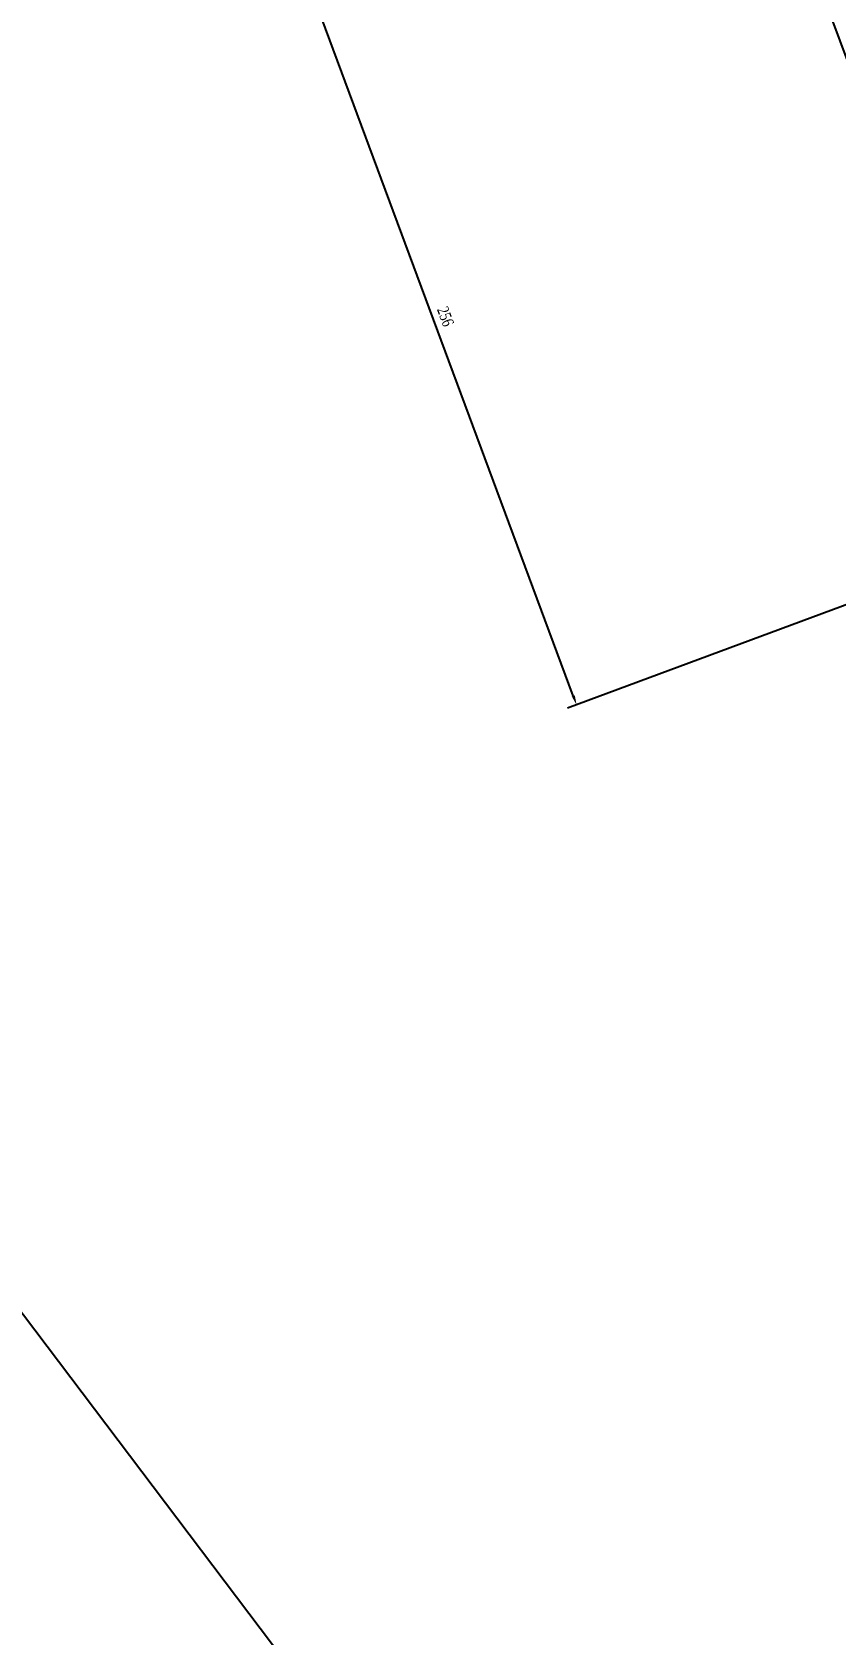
# Model space of a CAD drawing. Header units: millimetres. Extents: x 405522 to 410309, y 2303080 to 2310223.
# Drawn here: x 406740 to 406991, y 2305697 to 2306198 of the extents above; entities that cross this region are included whole.
import ezdxf

# ---------------------------------------------------------------- set-up
doc = ezdxf.new("R2010")
doc.units = ezdxf.units.MM
doc.header["$LTSCALE"] = 10
doc.header["$MEASUREMENT"] = 0
doc.layers.get('Defpoints').update_dxf_attribs({"linetype": 'CONTINUOUS'})
for name, color, linetype in [('DIM', 4, 'CONTINUOUS'), ('Hatch', 8, 'CONTINUOUS'), ('w', 8, 'CONTINUOUS')]:
    doc.layers.add(name, color=color, linetype=linetype)
doc.styles.add('Dien', font='simplex.shx', dxfattribs={"width": 0.75})
doc.styles.add('TextH', font='vntimeh.shx', dxfattribs={"width": 0.75})
doc.dimstyles.new('D2', dxfattribs={"dimscale": 2, "dimtxt": 1.8, "dimasz": 1.5, "dimexe": 1.5, "dimexo": 2, "dimgap": 1, "dimtad": 1, "dimdec": 1, "dimdsep": 46, "dimtxsty": 'TextH', "dimcen": 2.5, "dimclrd": 4, "dimclre": 4, "dimclrt": 7, "dimadec": 1, "dimazin": 2, "dimtfac": 1, "dimtdec": 1, "dimtmove": 1, "dimatfit": 0, "dimfxl": 0.25, "dimtolj": 1, "dimtzin": 0, "dimlwd": -1, "dimlwe": -1, "dimarcsym": 0})
doc.dimstyles.new('D6.7', dxfattribs={"dimscale": 6.7, "dimtxt": 1.5, "dimasz": 2, "dimexe": 1.5, "dimexo": 0.5, "dimgap": 1, "dimtad": 1, "dimdec": 0, "dimdsep": 46, "dimtxsty": 'Dien', "dimcen": 1, "dimclrd": 256, "dimclre": 256, "dimclrt": 7, "dimaunit": 1, "dimadec": 3, "dimazin": 0, "dimtfac": 1, "dimtdec": 0, "dimtmove": 1, "dimatfit": 0, "dimfxl": 1, "dimtolj": 1, "dimtzin": 0, "dimlwe": -1, "dimarcsym": 0})

# ---------------------------------------------------------------- blocks, each defined once
blk = doc.blocks.new('*D26')
at = {"layer": 'Defpoints', "color": 0, "linetype": 'Continuous'}
for p in [(406742.6619138751, 2306987.542138263), (407088.9799926709, 2306054.36399705), (407050.0361064873, 2306039.911268014)]:
    blk.add_point(p, dxfattribs=at)
at = {"layer": 'DIM'}
for p, q in [((406739.5212196925, 2306986.376574), (406694.2959683287, 2306969.592725042)), ((407085.8392984883, 2306053.198432786), (407040.6140239395, 2306036.414575225))]:
    blk.add_line(p, q, dxfattribs=at)
at = {"layer": 'DIM', "linetype": 'Continuous', "lineweight": -2}
blk.add_line((406708.380307929, 2306960.526641102), (407045.3738494347, 2306052.474044744), dxfattribs=at)
at = {"layer": 'DIM', "linetype": 'Continuous'}
for points in [[(406710.4741040507, 2306961.303683944), (406706.2865118071, 2306959.74959826), (406703.7180508765, 2306973.089417832)], [(407047.4676455563, 2306053.251087586), (407043.2800533128, 2306051.697001902), (407050.0361064873, 2306039.911268014)]]:
    blk.add_solid(points, dxfattribs=at)
at = {"layer": 'DIM', "color": 7, "linetype": 'Continuous', "insert": (406887.8695083207, 2306510.579817844), "char_height": 10.05, "attachment_point": 5, "rotation": 290.3607342621674, "style": 'Dien'}
blk.add_mtext('\\A1;995', dxfattribs=at)
blk = doc.blocks.new('*D52')
at = {"layer": 'Defpoints', "color": 0, "linetype": 'Continuous'}
for p in [(406999.9055836616, 2306294.381226046), (406820.96639075, 2306227.973891745), (407088.9799999966, 2306054.363999998)]:
    blk.add_point(p, dxfattribs=at)
at = {"layer": 'Hatch', "color": 4, "linetype": 'Continuous'}
for p, q in [((406996.1555010556, 2306292.989507522), (406818.1538287954, 2306226.930102853)), ((406908.9970181927, 2305990.769227652), (406822.0101796424, 2306225.16132979)), ((407085.2299173906, 2306052.972281475), (406907.2282451304, 2305986.912876805))]:
    blk.add_line(p, q, dxfattribs=at)
for points in [[(406822.4789399682, 2306225.335294606), (406821.5414193168, 2306224.987364975), (406820.96639075, 2306227.973891745)], [(406909.4657785185, 2305990.943192468), (406908.5282578671, 2305990.595262837), (406910.040807085, 2305987.956665698)]]:
    blk.add_solid(points, dxfattribs=at)
at = {"layer": 'Hatch', "color": 7, "linetype": 'Continuous', "insert": (406869.0661773934, 2306109.287411318), "char_height": 3.6, "attachment_point": 5, "rotation": 290.3607342607612, "style": 'TextH'}
blk.add_mtext('\\A1;256', dxfattribs=at)

msp = doc.modelspace()

# ---------------------------------------------------------------- linework, layer by layer
at = {"layer": 'w', "linetype": 'Continuous', "flags": 128}
msp.add_lwpolyline([(407533.9142718813, 2306221.912622465), (407446.8367395523, 2306519.086400952), (407431.693682216, 2306520.593110837), (406364.944930848, 2306576.988135257), (406558.9154982228, 2306033.171299948), (407026.2588231838, 2305414.826644379)], dxfattribs=at)

# ---------------------------------------------------------------- dimensions: what is measured, and where the dimension line sits
at = {"layer": 'DIM', "linetype": 'Continuous'}
dim = msp.add_linear_dim(base=(407050.0361064873, 2306039.911268014), p1=(406742.6619138751, 2306987.542138263), p2=(407088.9799926708, 2306054.36399705), angle=290.3607342621675, dimstyle='D6.7', dxfattribs=at)
dim.commit()
dim.dimension.update_dxf_attribs({"geometry": '*D26', "text_midpoint": (406887.8695083208, 2306510.579817844)})
at = {"layer": 'Hatch', "linetype": 'Continuous'}
dim = msp.add_aligned_dim(p1=(407088.9799999965, 2306054.363999999), p2=(406999.9055836617, 2306294.381226046), distance=190.86426802538125, dimstyle='D2', dxfattribs=at)
dim.commit()
dim.dimension.update_dxf_attribs({"geometry": '*D52', "text_midpoint": (406869.0661773934, 2306109.287411318)})

doc.saveas('drawing.dxf')
